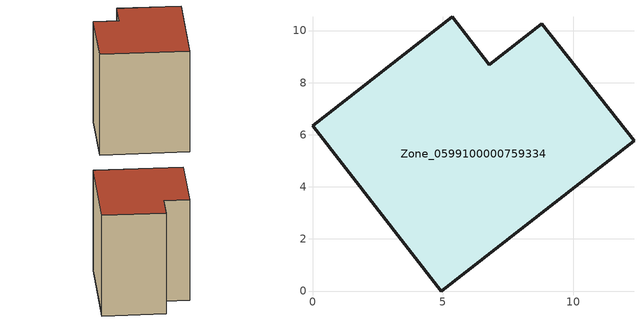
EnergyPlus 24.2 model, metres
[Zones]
Zone_0599100000759334
 floor ground (C_G): 4.95,0 0,6.34 5.36,10.53 6.79,8.7 8.8,10.27 12.34,5.77 z0
 wall outside (C_F): 0,6.34 4.95,0 12.34,5.77 8.8,10.27 6.79,8.7 5.36,10.53 0,6.34 z0:9.93
 roof outside (C_R): 5.36,10.53 0,6.34 4.95,0 12.34,5.77 8.8,10.27 6.79,8.7 z9.93
[BUILDING]
Pand.0599100000759334: North Axis=0; Terrain=City; Loads Convergence Tolerance Value=0.04; Temperature Convergence Tolerance Value=0.4; Solar Distribution=FullExterior; Maximum Number of Warmup Days=25; Minimum Number of Warmup Days=1
[Site:Location]
Rotterdam.The.Hague.AP_ZH_NLD Design_Conditions: Latitude=51.96; Longitude=4.45; Time Zone=1; Elevation=-4.5
[SITE:GROUNDTEMPERATURE:BUILDINGSURFACE]
18, 18, 18, 18, 18, 18, 18, 18, 18, 18, 18, 18
[MATERIAL] Thermal Absorptance=0.9; Solar Absorptance=0.7; Visible Absorptance=0.7
Name | Roughness | Thickness | Conductivity | Density | Specific Heat
G.TI.2006-2014 | MediumSmooth | 0.15 | 0.06 | 540 | 1210
F.TI.2006-2014 | Rough | 0.3 | 0.12 | 1920 | 840
R.TI.2006-2014 | MediumRough | 0.2 | 0.08 | 1500 | 1000
[CONSTRUCTION]
C_G: G.TI.2006-2014
C_F: F.TI.2006-2014
C_R: R.TI.2006-2014
[ZONE]
Zone_0599100000759334: Type=1; Multiplier=1; Ceiling Height=Autocalculate; Volume=Autocalculate; Floor Area=autocalculate; Part of Total Floor Area=Yes
[ZONEINFILTRATION:DESIGNFLOWRATE]
Infil_Zone_0599100000759334: Zone or ZoneList or Space or SpaceList=Zone_0599100000759334; Schedule=AlwaysOn; Design Flow Rate Calculation Method=Flow/Area; Flow Rate per Floor Area=0.0015; Constant Term Coefficient=1; Temperature Term Coefficient=0; Velocity Term Coefficient=0; Velocity Squared Term Coefficient=0
[HVACTEMPLATE:ZONE:IDEALLOADSAIRSYSTEM]
Zone_0599100000759334: Maximum Heating Supply Air Temperature=50; Minimum Cooling Supply Air Temperature=13; Maximum Heating Supply Air Humidity Ratio=0.0156; Minimum Cooling Supply Air Humidity Ratio=0.0077; Heating Limit=NoLimit; Cooling Limit=NoLimit; Dehumidification Control Type=ConstantSensibleHeatRatio; Cooling Sensible Heat Ratio=0.7; Dehumidification Setpoint=60; Humidification Control Type=None; Humidification Setpoint=30; Outdoor Air Method=None; Outdoor Air Flow Rate per Person=0.00944; Outdoor Air Flow Rate per Zone Floor Area=0; Outdoor Air Flow Rate per Zone=0; Demand Controlled Ventilation Type=None; Outdoor Air Economizer Type=NoEconomizer; Heat Recovery Type=None; Sensible Heat Recovery Effectiveness=0.7; Latent Heat Recovery Effectiveness=0.65
[ZONECONTROL:THERMOSTAT]
ThermostatControl_Zone_0599100000759334: Zone or ZoneList=Zone_0599100000759334; Control Type Schedule=DualSetpointControlType; Control 1=Thermostat_Zone_0599100000759334; Temperature Difference Between Cutout And Setpoint=0
[THERMOSTATSETPOINT:DUALSETPOINT]
Thermostat_Zone_0599100000759334: Heating Setpoint Temperature Schedule=HeatingSetpoint_Zone_0599100000759334; Cooling Setpoint Temperature Schedule=CoolingSetpoint_Zone_0599100000759334
[SCHEDULE:COMPACT]
HeatingSetpoint_Zone_0599100000759334: Through: 12/31, For: AllDays, Until: 24:00, 21
CoolingSetpoint_Zone_0599100000759334: Through: 12/31, For: AllDays, Until: 24:00, 24
DualSetpointControlType: Through: 12/31, For: AllDays, Until: 24:00, 4
AlwaysOn: Through: 12/31, For: AllDays, Until: 24:00, 1
